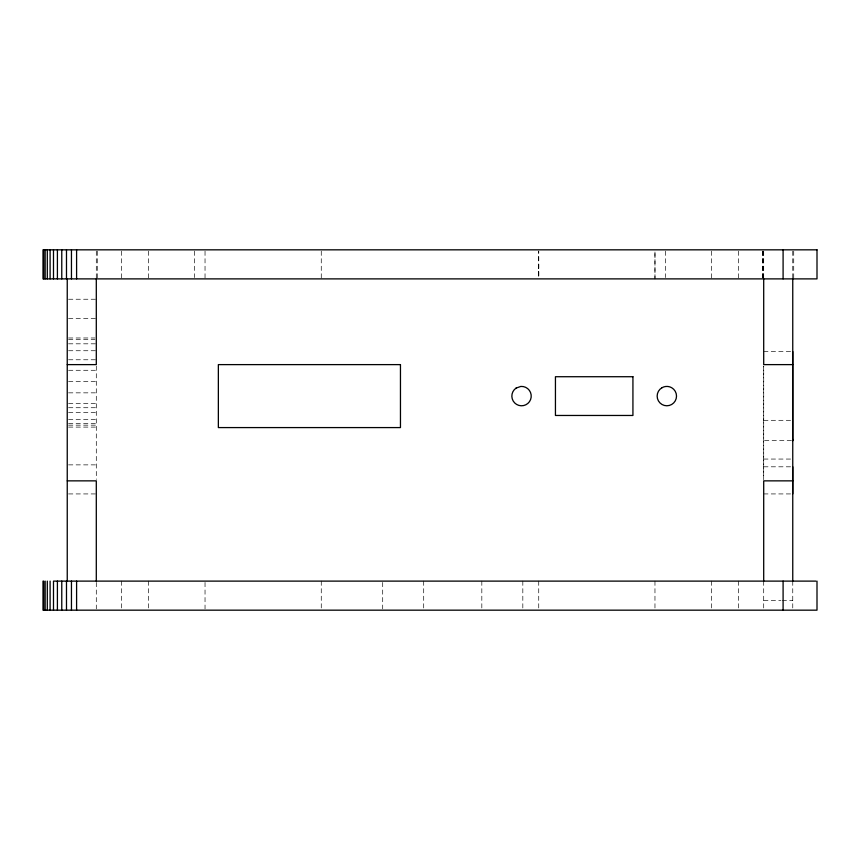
<?xml version="1.0" encoding="UTF-8"?>
<svg xmlns="http://www.w3.org/2000/svg" width="860" height="860" viewBox="0 0 860 860"><rect width="100%" height="100%" fill="white"/><g stroke="black" fill="none" stroke-linecap="round" stroke-linejoin="round"><path stroke-width="0.64" stroke-dasharray="4.3 3.22" d="M538.736 264.364L538.736 277.565L538.736 251.152L538.736 278.887M763.701 479.719L763.734 366.156M68.564 299.237L96.298 299.237M68.564 318.608L96.298 318.608M68.564 337.98L94.976 337.98M68.564 339.463L94.976 339.463M68.564 343.817L96.298 343.817M68.564 350.74L96.298 350.74M763.701 351.557L791.437 351.557M68.564 359.77L96.298 359.77M68.564 370.284L96.298 370.284M68.564 381.571L96.298 381.571M68.564 392.848L96.298 392.848M68.564 403.362L96.298 403.362M68.564 407.726L96.298 407.726M68.564 412.392L96.298 412.392M68.564 419.315L96.298 419.315M763.701 420.314L791.437 420.314M68.564 423.668L96.298 423.668M68.564 425.152L96.298 425.152M68.564 427.097L96.298 427.097M791.437 440.653L763.701 440.653L763.701 439.395M763.701 459.057L791.437 459.057M68.564 464.873L96.298 464.873M763.701 466.808L791.437 466.808M68.564 493.93L96.298 493.93M763.701 493.93L791.437 493.93M763.701 600.484L780.869 600.484M782.192 600.484L792.759 600.484M793.726 251.152L793.726 278.887M792.759 251.152L792.759 278.909M792.759 581.113L792.759 610.17M763.701 251.152L763.701 277.565M763.701 366.113L763.701 478.837M763.701 581.113L763.701 608.955M763.411 251.152L763.411 278.887M762.734 251.152L762.734 278.887M762.433 251.152L762.433 278.887M738.514 251.152L738.514 278.887M738.514 581.113L738.514 608.848M711.392 251.152L711.392 278.887M711.392 581.113L711.392 608.848M665.382 251.152L665.382 277.565M654.965 581.113L654.965 608.848M538.736 581.113L538.736 608.848M522.826 581.113L522.826 608.848M481.826 581.113L481.826 608.848M423.7 581.113L423.7 608.848M382.7 582.435L382.7 608.848M321.264 251.152L321.264 278.887M321.264 581.113L321.264 608.848M205.035 251.152L205.035 278.887M205.035 582.435L205.035 608.848M194.618 251.152L194.618 277.565M148.608 251.152L148.608 278.887M148.608 581.113L148.608 608.848M121.486 251.152L121.486 278.887M121.486 581.113L121.486 608.848M97.266 251.152L97.266 278.887M96.298 251.152L96.298 278.887M96.298 366.113L96.298 479.396M96.298 582.435L96.298 608.848M654.976 278.887L654.965 251.152L654.965 278.887"/><path stroke-width="1.29" d="M792.759 493.93L792.759 466.808M792.759 351.557L792.759 440.653L792.759 439.395M67.241 364.618L96.298 364.618L96.298 278.887M792.759 364.618L763.701 364.618L763.701 278.887M67.241 480.858L96.298 480.858L96.298 581.113M792.759 480.858L763.701 480.858L763.701 581.113M815.85 581.113L53.492 581.113L53.492 610.17M817 581.113L817 610.17L43 610.17L43 581.113M792.759 278.887L792.759 581.113M783.095 249.83L783.095 278.887M783.095 581.113L783.095 610.17M76.594 249.83L76.594 278.887M76.594 581.113L76.594 610.17M71.455 249.83L71.455 278.887M71.455 581.113L71.455 610.17M67.241 278.887L67.241 581.113M66.489 249.83L66.489 278.887M66.489 581.113L66.489 610.17M61.77 249.83L61.77 278.887M61.77 581.113L61.77 610.17M57.405 249.83L57.405 278.887M57.405 581.113L57.405 610.17M53.492 249.83L53.492 278.887M50.106 249.83L50.106 278.887M50.106 581.113L50.106 610.17M47.311 249.83L47.311 278.887M47.311 581.113L47.311 610.17M45.161 249.83L45.161 278.887M45.161 581.113L45.161 610.17M43.72 249.83L43.72 278.887M43.72 581.113L43.72 610.17M516.107 388.075L514.215 389.752A9.686 9.686 0 0 0 516.559 404.404A9.686 9.686 0 0 0 530.588 399.556A9.686 9.686 0 0 0 523.375 386.591L520.848 386.43L516.107 388.075M661.996 387.709L659.986 389.247A9.686 9.686 0 0 0 659.986 402.942A9.686 9.686 0 0 0 673.681 402.942A9.686 9.686 0 0 0 673.681 389.247L671.682 387.709A9.686 9.686 0 0 0 661.996 387.709M817 249.83L43 249.83L43 278.887L817 278.887L817 249.83M400.459 364.618L218.354 364.618L218.354 427.581L400.459 427.581L400.459 364.618M632.928 376.723L555.442 376.723L555.442 415.466L632.928 415.466L632.928 376.723"/></g></svg>
